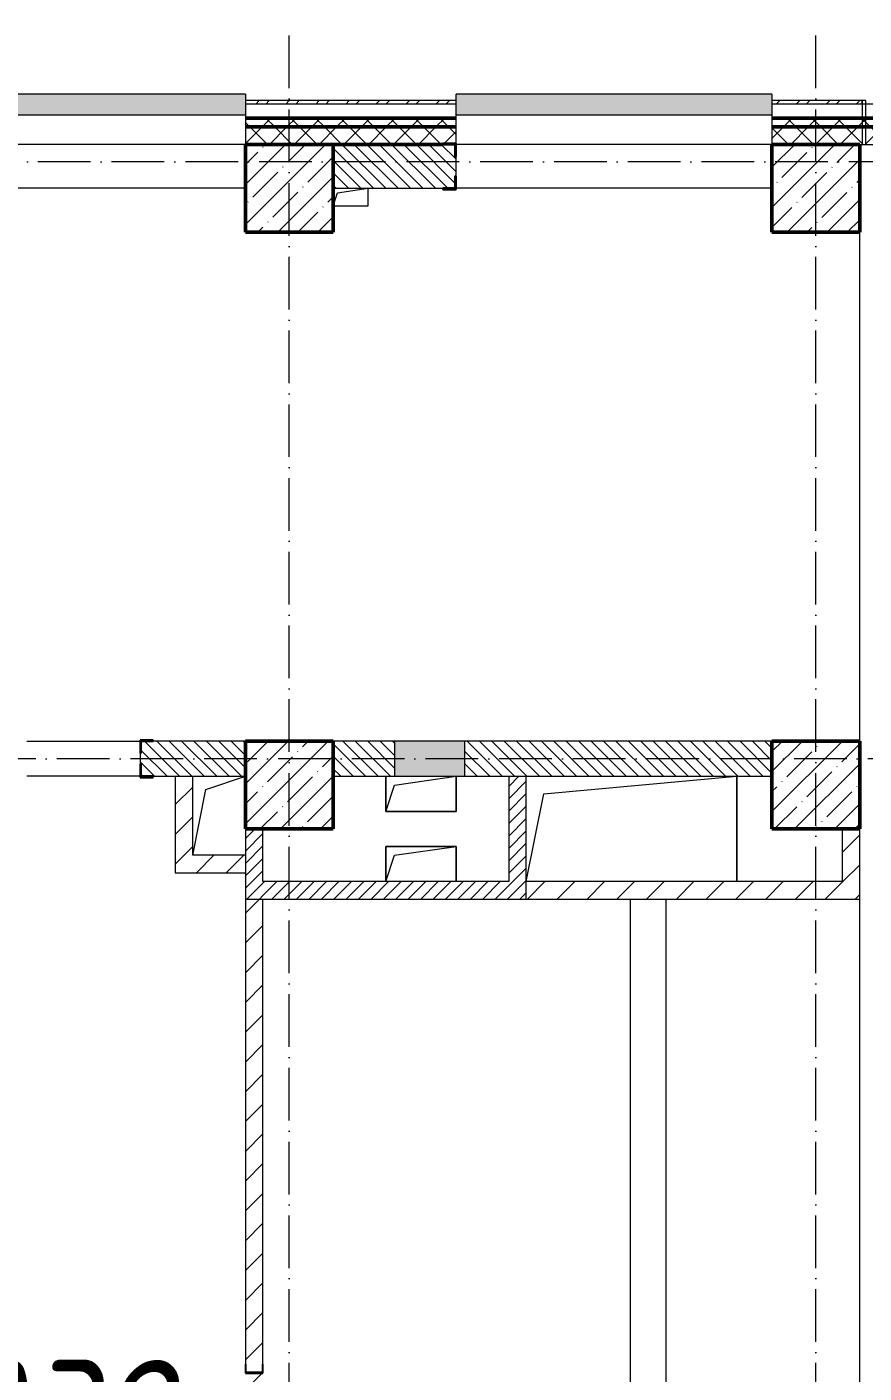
# Model space of a CAD drawing. Header units: millimetres. Extents: x -12989 to 629078, y -109036 to 555275.
# Drawn here: x 557065 to 561835, y -88035 to -80365 of the extents above; entities that cross this region are included whole.
import ezdxf

# ---------------------------------------------------------------- set-up
doc = ezdxf.new("R2010")
doc.units = ezdxf.units.MM
doc.linetypes.add('50_200_ШТРИХ_1Т_ш5_п1_п1_', pattern=[700, 500, -100, 0, -100])
for name, color, linetype, lineweight in [('A-FLOR-____-OTLN', 7, 'Continuous', 9), ('A-GENM-____-MCUT', 7, 'Continuous', 25), ('A-GENM-____-OTLN', 7, 'Continuous', 9), ('A-GENM-____-OTLN-1', 7, 'Continuous', 25), ('A-GLAZ-____-OTLN', 7, 'Continuous', 9), ('A-WALL-____-MCUT-2', 7, 'Continuous', 50), ('A-WALL-____-MCUT-3', 7, 'Continuous', 9), ('A-WALL-____-OTLN', 7, 'Continuous', 9), ('A-WALL-____-PATT-1', 7, 'Continuous', 9), ('A-WALL-FNSH-MCUT-1', 7, 'Continuous', 9), ('I-WALL-____-OTLN', 7, 'Continuous', 9), ('S-COLS-____-MCUT', 7, 'Continuous', 50), ('S-COLS-____-OTLN', 7, 'Continuous', 9), ('S-GRID-____-OTLN-1', 7, '50_200_ШТРИХ_1Т_ш5_п1_п1_', 9), ('Марки помещений', 7, 'Continuous', 9)]:
    doc.layers.add(name, color=color, linetype=linetype, lineweight=lineweight)
doc.layers.add('A-GLAZ-____-OTLN-1', color=7, linetype='Continuous', lineweight=9, true_color=0xc0c0c0)
doc.styles.add('ISOCPEUR_I_2', font='isocpeui.ttf', dxfattribs={"width": 0.85, "height": 2.3})
pattern_1 = [(45, (523510.01, -90515.61), (-84.8528, 84.8528), [])]
pattern_2 = [(45, (523510.01, -90515.61), (-70.71068, 70.71068), []), (135, (523510.01, -90515.61), (-70.71068, -70.71068), [])]
pattern_3 = [(135, (523510.01, -90515.614), (-35.35534, -35.35534), [])]
pattern_4 = [(45, (523510.01, -90515.614), (-35.35534, 35.35534), [])]

# ---------------------------------------------------------------- blocks, each defined once
blk = doc.blocks.new('BSC_Колонна _Прямоугольная - 500х500-V73-АР1_План отверстий 3 этажа в осях 1-64_А-ГГ')
at = {"layer": 'S-COLS-____-OTLN'}
h = blk.add_hatch(dxfattribs=at)
h.set_pattern_fill('FP_110', color=256, style=0, pattern_type=2)
h.set_pattern_definition([(45, (-38050, -5831.04), (-114.04925, 114.04925), []), (45, (-37935.95, -5831.04), (-114.04925, 114.04925), [201.613, -40.323, 3.353, -36.97])])
h.paths.add_polyline_path([(-250, -250), (250, -250), (250, 250), (-250, 250)], flags=0)
at = {"layer": 'S-COLS-____-MCUT'}
for p, q in [((250, 250), (-250, 250)), ((-250, 250), (-250, -250)), ((250, -250), (250, 250)), ((-250, -250), (250, -250))]:
    blk.add_line(p, q, dxfattribs=at)
blk = doc.blocks.new('BSC_Колонна _Прямоугольная - 500х500-V114-АР1_План отверстий 3 этажа в осях 1-64_А-ГГ')
at = {"layer": 'S-COLS-____-OTLN'}
h = blk.add_hatch(dxfattribs=at)
h.set_pattern_fill('FP_137', color=256, style=0, pattern_type=2)
h.set_pattern_definition([(45, (-35050, -5831.04), (-114.04925, 114.04925), []), (45, (-34935.95, -5831.04), (-114.04925, 114.04925), [201.613, -40.323, 3.353, -36.97])])
h.paths.add_polyline_path([(-250, -250), (250, -250), (250, 250), (-250, 250)], flags=0)
at = {"layer": 'S-COLS-____-MCUT'}
for p, q in [((250, 250), (-250, 250)), ((-250, 250), (-250, -250)), ((250, -250), (250, 250)), ((-250, -250), (250, -250))]:
    blk.add_line(p, q, dxfattribs=at)
blk = doc.blocks.new('BSC_Колонна _Прямоугольная - 500х500-V115-АР1_План отверстий 3 этажа в осях 1-64_А-ГГ')
at = {"layer": 'S-COLS-____-OTLN'}
h = blk.add_hatch(dxfattribs=at)
h.set_pattern_fill('FP_138', color=256, style=0, pattern_type=2)
h.set_pattern_definition([(45, (-38050, -9231.04), (-114.04925, 114.04925), []), (45, (-37935.95, -9231.04), (-114.04925, 114.04925), [201.613, -40.323, 3.353, -36.97])])
h.paths.add_polyline_path([(-250, -250), (250, -250), (250, 250), (-250, 250)], flags=0)
at = {"layer": 'S-COLS-____-MCUT'}
for p, q in [((250, 250), (-250, 250)), ((-250, 250), (-250, -250)), ((250, -250), (250, 250)), ((-250, -250), (250, -250))]:
    blk.add_line(p, q, dxfattribs=at)
blk = doc.blocks.new('Фахверк_СКБ_Уголок - 250_2700-27497298-АР1_План отверстий 3 этажа в осях 1-64_А-ГГ')
at = {"layer": 'A-GENM-____-MCUT'}
for p, q in [((200, 181), (125, 181)), ((125, 181), (125, 106)), ((131, 106), (131, 175)), ((131, 175), (200, 175)), ((200, 175), (200, 181)), ((125, 106), (131, 106)), ((131, -6), (125, -6)), ((125, -6), (125, -81)), ((131, -75), (131, -6)), ((200, -75), (131, -75)), ((200, -81), (200, -75)), ((125, -81), (200, -81))]:
    blk.add_line(p, q, dxfattribs=at)
blk = doc.blocks.new('154_Фахверк_СКБ_Швеллер - Тип_100_3550-28487752-АР1_План отверстий 3 этажа в осях 1-64_А-ГГ')
at = {"layer": 'A-GENM-____-MCUT'}
for p, q in [((175, 50), (125, 50)), ((125, 50), (125, -50)), ((128, 47), (175, 47)), ((128, -47), (128, 47)), ((175, 47), (175, 50)), ((125, -50), (175, -50)), ((175, -47), (128, -47)), ((175, -50), (175, -47))]:
    blk.add_line(p, q, dxfattribs=at)
blk = doc.blocks.new('154_Стойка_СКБ_Уголок - СМ-2180_200-28268025-АР1_План отверстий 3 этажа в осях 1-64_А-ГГ')
at = {"layer": 'A-GENM-____-MCUT'}
for p, q in [((125, 156), (125, 81)), ((200, 156), (125, 156)), ((200, 150), (200, 156)), ((125, 81), (131, 81)), ((131, 81), (131, 150)), ((131, 150), (200, 150)), ((131, 19), (125, 19)), ((125, 19), (125, -56)), ((131, -50), (131, 19)), ((125, -56), (200, -56)), ((200, -50), (131, -50)), ((200, -56), (200, -50))]:
    blk.add_line(p, q, dxfattribs=at)
blk = doc.blocks.new('AR_Отверстие Ниша - Лючок-32404336-АР1_План отверстий 3 этажа в осях 1-64_А-ГГ')
at = {"layer": 'A-GLAZ-____-OTLN'}
blk.add_hatch(color=256, dxfattribs=at).paths.add_polyline_path([(-200, 100), (-200, -100), (200, -100), (200, 100)], flags=0)
for p, q in [((200, 100), (-200, 100)), ((-200, 100), (-200, -100)), ((200, -100), (200, 100)), ((-200, -100), (200, -100))]:
    blk.add_line(p, q, dxfattribs=at)
blk = doc.blocks.new('AR_Отверстие прямоугольное _в плите_ - AR_Отверстие прямоугольное _в плите_-30459223-АР1_План отверстий 3 этажа в осях 1-64_А-ГГ')
at = {"layer": 'A-GENM-____-OTLN'}
for p, q in [((-200, 100), (-200, -100)), ((-150, 50), (200, 100)), ((200, -100), (200, 100)), ((-200, -100), (-150, 50)), ((-200, -100), (200, -100))]:
    blk.add_line(p, q, dxfattribs=at)
blk = doc.blocks.new('AR_Отверстие прямоугольное _в плите_ - AR_Отверстие прямоугольное _в плите_-V181-АР1_План отверстий 3 этажа в осях 1-64_А-ГГ')
at = {"layer": 'A-GENM-____-OTLN'}
for p, q in [((-100, -50), (-75, 25)), ((-75, 25), (100, 50)), ((100, -50), (100, 50)), ((-100, -50), (100, -50))]:
    blk.add_line(p, q, dxfattribs=at)
blk = doc.blocks.new('AR_Отверстие прямоугольное _в плите_ - AR_Отверстие прямоугольное _в плите_-V191-АР1_План отверстий 3 этажа в осях 1-64_А-ГГ')
at = {"layer": 'A-GENM-____-OTLN'}
for p, q in [((200, 100), (-200, 100)), ((-200, 100), (-200, -100)), ((-150, 50), (200, 100)), ((200, -100), (200, 100)), ((-200, -100), (-150, 50))]:
    blk.add_line(p, q, dxfattribs=at)
blk = doc.blocks.new('AR_Отверстие прямоугольное _в плите_ - AR_Отверстие прямоугольное _в плите_-V196-АР1_План отверстий 3 этажа в осях 1-64_А-ГГ')
at = {"layer": 'A-GENM-____-OTLN'}
for p, q in [((-75, 150), (150, 225)), ((-150, -225), (-75, 150))]:
    blk.add_line(p, q, dxfattribs=at)
blk = doc.blocks.new('AR_Отверстие прямоугольное _в плите_ - AR_Отверстие прямоугольное _в плите_-V205-АР1_План отверстий 3 этажа в осях 1-64_А-ГГ')
at = {"layer": 'A-GENM-____-OTLN'}
for p, q in [((-500, 200), (600, 300)), ((600, -300), (600, 300)), ((-600, -300), (-500, 200))]:
    blk.add_line(p, q, dxfattribs=at)
blk = doc.blocks.new('Отлив_СКБ - Отлив витража_120_НВФ-31885687-АР1_План отверстий 3 этажа в осях 1-64_А-ГГ')
at = {"layer": 'A-GLAZ-____-OTLN-1'}
for points in [[(0, 0), (0, -2), (1800, -2), (1800, 0), (534.2, 0)], [(0, -2), (0, -120), (1800, -120), (1800, -2), (534.2, -2)]]:
    blk.add_hatch(color=256, dxfattribs=at).paths.add_polyline_path(points, flags=0)
at = {"layer": 'A-GLAZ-____-OTLN'}
for p, q in [((0, 0), (1800, 0)), ((1800, -2), (0, -2)), ((0, -120), (0, -83)), ((0, -120), (1800, -120)), ((1800, -83), (1800, -120))]:
    blk.add_line(p, q, dxfattribs=at)
blk = doc.blocks.new('Стены 4 - Стены 4-31195499-АР1_План отверстий 3 этажа в осях 1-64_А-ГГ')
at = {"layer": 'A-WALL-____-MCUT-3'}
for p, q in [((-1798.5, 41030.2), (-1798.5, 41010.2)), ((-1548.5, 41030.2), (-1798.5, 41030.2)), ((-1798.5, 41010.2), (-1548.5, 41010.2)), ((-1548.5, 41010.2), (-1548.5, 41030.2))]:
    blk.add_line(p, q, dxfattribs=at)
blk = doc.blocks.new('3эт')
at = {"layer": 'S-GRID-____-OTLN-1', "color": 251, "ltscale": 0.6, "true_color": 0x636466}
for p, q in [((318820.7, -91346.1), (318820.7, -76712.9)), ((321820.7, -91346.1), (321820.7, -76712.9)), ((387845.1, -77482.4), (279340.9, -77482.4)), ((374089.5, -80882.4), (279101.9, -80882.4))]:
    blk.add_line(p, q, dxfattribs=at)

msp = doc.modelspace()

# ---------------------------------------------------------------- hatches: boundary and pattern name
at = {"layer": 'A-WALL-____-PATT-1'}
h = msp.add_hatch(dxfattribs=at)
h.set_pattern_fill('FP_3', color=256, style=0, pattern_type=2)
h.set_pattern_definition([(45, (523510.01, -90515.61), (-85.5366, 85.5366), []), (45, (523567.03, -90515.61), (-85.5366, 85.5366), [])])
h.paths.add_polyline_path([(561825.0077, -80804.5723), (561825.0077, -80784.5723), (561310.0077, -80784.5723), (561310.0077, -80804.5723)], flags=0)
h.paths.add_polyline_path([(558310.0077, -80804.5723), (559510.0077, -80804.5723), (559510.0077, -80784.5723), (558310.0077, -80784.5723)], flags=0)
h.paths.add_polyline_path([(556510.0077, -80804.5723), (556510.0077, -80784.5723), (555310.0077, -80784.5723), (555310.6879, -80804.5723)], flags=0)
h.paths.add_polyline_path([(553510.0077, -80804.5723), (553510.0077, -80784.5723), (552310.0077, -80784.5723), (552310.0077, -80804.5723)], flags=0)
h.paths.add_polyline_path([(550510.0077, -80804.5723), (550510.0077, -80784.5723), (547360.0077, -80784.5723), (547360.0077, -80804.5723), (548240.8308, -80804.5723)], flags=0)
h = msp.add_hatch(dxfattribs=at)
h.set_pattern_fill('FP_1', color=256, style=0, pattern_type=2)
h.set_pattern_definition(pattern_2)
h.paths.add_polyline_path([(597860.0077, -80934.5723), (597860.0077, -80884.5723), (591510.0077, -80884.5723), (591510.0077, -80934.5723), (597729.8308, -80934.5723)], flags=0)
h.paths.add_polyline_path([(583590.1165, -80934.5723), (583710.0077, -80934.5723), (583710.0077, -80884.5723), (582510.0077, -80884.5723), (582510.0077, -80934.5723)], flags=0)
h.paths.add_polyline_path([(580710.0077, -80934.5723), (580710.0077, -80884.5723), (579510.0077, -80884.5723), (579510.0077, -80934.5723), (580055.188, -80934.5723)], flags=0)
h.paths.add_polyline_path([(577710.0077, -80934.5723), (577710.0077, -80884.5723), (576510.0077, -80884.5723), (576510.0077, -80934.5723), (576520.2594, -80934.5723)], flags=0)
h.paths.add_polyline_path([(574710.0077, -80934.5723), (574710.0077, -80884.5723), (573510.0077, -80884.5723), (573510.0077, -80934.5723)], flags=0)
h.paths.add_polyline_path([(570510.0077, -80934.5723), (571710.0077, -80934.5723), (571710.0077, -80884.5723), (570510.0077, -80884.5723)], flags=0)
h.paths.add_polyline_path([(568710.0077, -80934.5723), (568710.0077, -80884.5723), (567510.0077, -80884.5723), (567510.0077, -80934.5723), (567682.938, -80934.5723)], flags=0)
h.paths.add_polyline_path([(565710.0077, -80934.5723), (565710.0077, -80884.5723), (564510.0077, -80884.5723), (564510.0077, -80934.5723)], flags=0)
h.paths.add_polyline_path([(562380.5451, -80934.5723), (562710.0077, -80934.5723), (562710.0077, -80884.5723), (561310.0077, -80884.5723), (561310.0077, -80934.5723)], flags=0)
h.paths.add_polyline_path([(558310.0077, -80934.5723), (559510.0077, -80934.5723), (559510.0077, -80884.5723), (558310.0077, -80884.5723)], flags=0)
h.paths.add_polyline_path([(556510.0077, -80934.5723), (556510.0077, -80884.5723), (555310.0077, -80884.5723), (555310.6879, -80934.5723)], flags=0)
h.paths.add_polyline_path([(553510.0077, -80934.5723), (553510.0077, -80884.5723), (552310.0077, -80884.5723), (552310.0077, -80934.5723)], flags=0)
h.paths.add_polyline_path([(550510.0077, -80934.5723), (550510.0077, -80884.5723), (547340.0077, -80884.5723), (547340.0077, -80934.5723), (548240.8308, -80934.5723)], flags=0)
h = msp.add_hatch(dxfattribs=at)
h.set_pattern_fill('FP_1', color=256, style=0, pattern_type=2)
h.set_pattern_definition(pattern_2)
h.paths.add_polyline_path([(597860.0077, -81034.5723), (597860.0077, -80934.5723), (591510.0077, -80934.5723), (591510.0077, -81028.5723), (591585.0077, -81028.5723), (591585.0077, -81034.5723), (597729.8308, -81034.5723)], flags=0)
h.paths.add_polyline_path([(583590.1165, -81034.5723), (583635.0077, -81034.5723), (583635.0077, -81028.5723), (583710.0077, -81028.5723), (583710.0077, -80934.5723), (582510.0077, -80934.5723), (582510.0077, -81028.5723), (582585.0077, -81028.5723), (582585.0077, -81034.5723), (583360.0077, -81034.5723)], flags=0)
h.paths.add_polyline_path([(580635.0077, -81034.5723), (580635.0077, -81028.5723), (580710.0077, -81028.5723), (580710.0077, -80934.5723), (579510.0077, -80934.5723), (579510.0077, -81028.5723), (579585.0077, -81028.5723), (579585.0077, -81034.5723), (580055.188, -81034.5723)], flags=0)
h.paths.add_polyline_path([(577635.0077, -81034.5723), (577635.0077, -81028.5723), (577710.0077, -81028.5723), (577710.0077, -80934.5723), (576510.0077, -80934.5723), (576510.0077, -81028.5723), (576585.0077, -81028.5723), (576585.0077, -81034.5723), (577360.0077, -81034.5723)], flags=0)
h.paths.add_polyline_path([(574635.0077, -81034.5723), (574635.0077, -81028.5723), (574710.0077, -81028.5723), (574710.0077, -80934.5723), (573510.0077, -80934.5723), (573510.0077, -81028.5723), (573585.0077, -81028.5723), (573585.0077, -81034.5723), (573860.0077, -81034.5723)], flags=0)
h.paths.add_polyline_path([(571635.0077, -81034.5723), (571635.0077, -81028.5723), (571710.0077, -81028.5723), (571710.0077, -80934.5723), (570510.0077, -80934.5723), (570510.0077, -81028.5723), (570585.0077, -81028.5723), (570585.0077, -81034.5723), (571217.8665, -81034.5723)], flags=0)
h.paths.add_polyline_path([(567585.0077, -81034.5723), (568635.0077, -81034.5723), (568635.0077, -81028.5723), (568710.0077, -81028.5723), (568710.0077, -80934.5723), (567510.0077, -80934.5723), (567510.0077, -81028.5723), (567585.0077, -81028.5723)], flags=0)
h.paths.add_polyline_path([(564860.0077, -81034.5723), (565635.0077, -81034.5723), (565635.0077, -81028.5723), (565710.0077, -81028.5723), (565710.0077, -80934.5723), (564510.0077, -80934.5723), (564510.0077, -81028.5723), (564585.0077, -81028.5723), (564585.0077, -81034.5723)], flags=0)
h.paths.add_polyline_path([(562380.5451, -81034.5723), (562635.0077, -81034.5723), (562635.0077, -81028.5723), (562710.0077, -81028.5723), (562710.0077, -80934.5723), (561310.0077, -80934.5723), (561310.0077, -81034.5723), (562360.0077, -81034.5723)], flags=0)
h.paths.add_polyline_path([(558845.6165, -81034.5723), (559435.0077, -81034.5723), (559435.0077, -81028.5723), (559510.0077, -81028.5723), (559510.0077, -80934.5723), (558310.0077, -80934.5723), (558310.0077, -81034.5723), (558810.0077, -81034.5723)], flags=0)
h.paths.add_polyline_path([(556435.0077, -81034.5723), (556435.0077, -81028.5723), (556510.0077, -81028.5723), (556510.0077, -80934.5723), (555310.0077, -80934.5723), (555310.6879, -81028.5723), (555385.0077, -81028.5723), (555385.0077, -81034.5723)], flags=0)
h.paths.add_polyline_path([(553435.0077, -81034.5723), (553435.0077, -81028.5723), (553510.0077, -81028.5723), (553510.0077, -80934.5723), (552310.0077, -80934.5723), (552310.0077, -81034.5723), (552810.0077, -81034.5723)], flags=0)
h.paths.add_polyline_path([(550435.0077, -81034.5723), (550435.0077, -81028.5723), (550510.0077, -81028.5723), (550510.0077, -80934.5723), (547340.0077, -80934.5723), (547340.0077, -81034.5723), (549810.0077, -81034.5723)], flags=0)
h = msp.add_hatch(dxfattribs=at)
h.set_pattern_fill('FP_6', color=256, style=0, pattern_type=2)
h.set_pattern_definition(pattern_3)
h.paths.add_polyline_path([(558810.0077, -81284.5723), (559504.0077, -81284.5723), (559504.0077, -81215.5723), (559510.0077, -81215.5723), (559510.0077, -81103.5723), (559504.0077, -81103.5723), (559504.0077, -81034.5723), (558810.0077, -81034.5723)], flags=0)
h = msp.add_hatch(dxfattribs=at)
h.set_pattern_fill('FP_6', color=256, style=0, pattern_type=2)
h.set_pattern_definition(pattern_3)
h.paths.add_polyline_path([(557785.0077, -84634.5723), (558310.0077, -84634.5723), (558310.0077, -84434.5723), (557716.0077, -84434.5723), (557716.0077, -84503.5723), (557710.0077, -84503.5723), (557710.0077, -84565.5723), (557716.0077, -84565.5723), (557716.0077, -84634.5723)], flags=0)
h.paths.add_polyline_path([(556485.0077, -84634.5723), (556554.0077, -84634.5723), (556554.0077, -84565.5723), (556560.0077, -84565.5723), (556560.0077, -84503.5723), (556554.0077, -84503.5723), (556554.0077, -84434.5723), (556110.0077, -84434.5723), (556110.0077, -84634.5723)], flags=0)
h.paths.add_polyline_path([(555410.0077, -84634.5723), (555410.0077, -84434.5723), (554616.0077, -84434.5723), (554616.0077, -84503.5723), (554610.0077, -84503.5723), (554610.0077, -84565.5723), (554616.0077, -84565.5723), (554616.0077, -84634.5723), (555310.6879, -84634.5723)], flags=0)
h.paths.add_polyline_path([(553685.0077, -84634.5723), (553904.0077, -84634.5723), (553904.0077, -84565.5723), (553910.0077, -84565.5723), (553910.0077, -84503.5723), (553904.0077, -84503.5723), (553904.0077, -84434.5723), (553616.0077, -84434.5723), (553616.0077, -84503.5723), (553610.0077, -84503.5723), (553610.0077, -84565.5723), (553616.0077, -84565.5723), (553616.0077, -84634.5723)], flags=0)
h.paths.add_polyline_path([(552810.0077, -84634.5723), (552904.0077, -84634.5723), (552904.0077, -84565.5723), (552910.0077, -84565.5723), (552910.0077, -84503.5723), (552904.0077, -84503.5723), (552904.0077, -84434.5723), (552810.0077, -84434.5723), (552810.0077, -84540.5723)], flags=0)
h = msp.add_hatch(dxfattribs=at)
h.set_pattern_fill('FP_6', color=256, style=0, pattern_type=2)
h.set_pattern_definition(pattern_3)
h.paths.add_polyline_path([(561310.0077, -84634.5723), (561310.0077, -84434.5723), (559560.0077, -84434.5723), (559560.0077, -84634.5723), (560613.0808, -84634.5723)], flags=0)
h.paths.add_polyline_path([(558845.6165, -84634.5723), (559160.0077, -84634.5723), (559160.0077, -84434.5723), (558810.0077, -84434.5723), (558810.0077, -84634.5723)], flags=0)
h = msp.add_hatch(dxfattribs=at)
h.set_pattern_fill('FP_4', color=256, style=0, pattern_type=2)
h.set_pattern_definition(pattern_1)
h.paths.add_polyline_path([(558010.0077, -85084.5723), (558010.0077, -84634.5723), (557910.0077, -84634.5723), (557910.0077, -85084.5723)], flags=0)
h = msp.add_hatch(dxfattribs=at)
h.set_pattern_fill('FP_5', color=256, style=0, pattern_type=2)
h.set_pattern_definition(pattern_4)
h.paths.add_polyline_path([(559910.0077, -85234.5723), (559910.0077, -84634.5723), (559810.0077, -84634.5723), (559810.0077, -85234.5723)], flags=0)
h = msp.add_hatch(dxfattribs=at)
h.set_pattern_fill('FP_5', color=256, style=0, pattern_type=2)
h.set_pattern_definition(pattern_4)
h.paths.add_polyline_path([(558410.0077, -85334.5723), (558410.0077, -84934.5723), (558310.0077, -84934.5723), (558310.0077, -85334.5723)], flags=0)
h = msp.add_hatch(dxfattribs=at)
h.set_pattern_fill('FP_4', color=256, style=0, pattern_type=2)
h.set_pattern_definition(pattern_1)
h.paths.add_polyline_path([(561810.0077, -85334.5723), (561810.0077, -84934.5723), (561710.0077, -84934.5723), (561710.0077, -85334.5723)], flags=0)
h = msp.add_hatch(dxfattribs=at)
h.set_pattern_fill('FP_4', color=256, style=0, pattern_type=2)
h.set_pattern_definition(pattern_1)
h.paths.add_polyline_path([(558310.0077, -85184.5723), (558310.0077, -85084.5723), (557910.0077, -85084.5723), (557910.0077, -85184.5723)], flags=0)
h = msp.add_hatch(dxfattribs=at)
h.set_pattern_fill('FP_5', color=256, style=0, pattern_type=2)
h.set_pattern_definition(pattern_4)
h.paths.add_polyline_path([(559910.0077, -85334.5723), (559910.0077, -85234.5723), (558410.0077, -85234.5723), (558410.0077, -85334.5723), (558845.6165, -85334.5723)], flags=0)
h = msp.add_hatch(dxfattribs=at)
h.set_pattern_fill('FP_4', color=256, style=0, pattern_type=2)
h.set_pattern_definition(pattern_1)
h.paths.add_polyline_path([(561710.0077, -85334.5723), (561710.0077, -85234.5723), (559910.0077, -85234.5723), (559910.0077, -85334.5723), (560613.0808, -85334.5723)], flags=0)
h = msp.add_hatch(dxfattribs=at)
h.set_pattern_fill('FP_4', color=256, style=0, pattern_type=2)
h.set_pattern_definition(pattern_1)
h.paths.add_polyline_path([(558313.0077, -91934.5723), (558407.0077, -91934.5723), (558407.0077, -91887.5723), (558313.0077, -91887.5723)], flags=0)
h.paths.add_polyline_path([(558402.4077, -90730.0723), (558402.4077, -90688.5723), (558410.0077, -90688.5723), (558410.0077, -88034.5723), (558310.0077, -88034.5723), (558310.8595, -90688.5723), (558317.6077, -90688.5723), (558317.6077, -90730.0723)], flags=0)
h.paths.add_polyline_path([(558407.0077, -88031.5723), (558407.0077, -87984.5723), (558410.0077, -87984.5723), (558410.0077, -85334.5723), (558310.0077, -85334.5723), (558310.0077, -87984.5723), (558313.0077, -87984.5723), (558313.0077, -88031.5723), (558360.0632, -88031.5723)], flags=0)
at = {"layer": 'S-COLS-____-OTLN'}
h = msp.add_hatch(dxfattribs=at)
h.set_pattern_fill('FP_38', color=256, style=0, pattern_type=2)
h.set_pattern_definition([(45, (523510, -90515.61), (-114.04925, 114.04925), []), (45, (523624.06, -90515.61), (-114.04925, 114.04925), [201.612, -40.322, 3.353, -36.97])])
h.paths.add_polyline_path([(558310.0077, -81534.5723), (558810.0077, -81534.5723), (558810.0077, -81034.5723), (558310.0077, -81034.5723)], flags=0)

# ---------------------------------------------------------------- linework, layer by layer
at = {"layer": 'A-FLOR-____-OTLN'}
for p, q in [((561810.0077, -84434.5723), (561810.0077, -81534.5723)), ((559110.0077, -84834.5723), (559110.0077, -84634.5723)), ((559510.0077, -84634.5723), (559510.0077, -84834.5723)), ((561110.0077, -84634.5723), (561110.0077, -85234.5723)), ((559510.0077, -84834.5723), (559110.0077, -84834.5723)), ((559110.0077, -85034.5723), (559510.0077, -85034.5723)), ((559110.0077, -85234.5723), (559110.0077, -85034.5723)), ((559510.0077, -85034.5723), (559510.0077, -85234.5723)), ((561810.0077, -91934.5723), (561810.0077, -85334.5723))]:
    msp.add_line(p, q, dxfattribs=at)
at = {"layer": 'A-WALL-____-MCUT-2'}
for p, q in [((559510.0077, -80884.5723), (558310.0077, -80884.5723)), ((562710.0077, -80884.5723), (561310.0077, -80884.5723)), ((559510.0077, -80934.5723), (558310.0077, -80934.5723)), ((562710.0077, -80934.5723), (561310.0077, -80934.5723)), ((558810.0077, -81034.5723), (559435.0077, -81034.5723))]:
    msp.add_line(p, q, dxfattribs=at)
at = {"layer": 'A-WALL-____-MCUT-3'}
for p, q in [((559510.0077, -80804.5723), (558310.0077, -80804.5723)), ((558310.0077, -80804.5723), (558310.0077, -81034.5723)), ((559510.0077, -81028.5723), (559510.0077, -80804.5723)), ((562710.0077, -80804.5723), (561310.0077, -80804.5723)), ((561310.0077, -80804.5723), (561310.0077, -81034.5723)), ((558310.0077, -81034.5723), (558810.0077, -81034.5723)), ((558810.0077, -81034.5723), (558810.0077, -81284.5723)), ((561810.0077, -81034.5723), (562360.0077, -81034.5723)), ((559510.0077, -81215.5723), (559510.0077, -81103.5723)), ((558810.0077, -81284.5723), (559435.0077, -81284.5723)), ((558310.0077, -84434.5723), (557785.0077, -84434.5723)), ((559160.0077, -84434.5723), (558810.0077, -84434.5723)), ((561310.0077, -84434.5723), (559560.0077, -84434.5723)), ((557710.0077, -84503.5723), (557710.0077, -84565.5723)), ((557785.0077, -84634.5723), (558310.0077, -84634.5723)), ((558810.0077, -84634.5723), (559160.0077, -84634.5723)), ((559560.0077, -84634.5723), (561310.0077, -84634.5723))]:
    msp.add_line(p, q, dxfattribs=at)
at = {"layer": 'A-WALL-____-OTLN'}
for p, q in [((558310.0077, -81034.5723), (556510.0077, -81034.5723)), ((561310.0077, -81034.5723), (559510.0077, -81034.5723)), ((558310.0077, -81284.5723), (556510.0077, -81284.5723)), ((561310.0077, -81284.5723), (559510.0077, -81284.5723))]:
    msp.add_line(p, q, dxfattribs=at)
at = {"layer": 'A-WALL-FNSH-MCUT-1'}
for p, q in [((559510.0077, -80784.5723), (558310.0077, -80784.5723)), ((558310.0077, -80784.5723), (558310.0077, -80804.5723)), ((559510.0077, -80804.5723), (559510.0077, -80784.5723)), ((561825.0077, -80784.5723), (561310.0077, -80784.5723)), ((561310.0077, -80784.5723), (561310.0077, -80804.5723)), ((561825.0077, -80804.5723), (561825.0077, -80784.5723)), ((557910.0077, -84634.5723), (557910.0077, -85184.5723)), ((558010.0077, -85084.5723), (558010.0077, -84634.5723)), ((559810.0077, -84634.5723), (559810.0077, -85234.5723)), ((559910.0077, -85334.5723), (559910.0077, -84634.5723)), ((558310.0077, -84934.5723), (558310.0077, -87984.5723)), ((558410.0077, -85234.5723), (558410.0077, -84934.5723)), ((561710.0077, -84934.5723), (561710.0077, -85234.5723)), ((561810.0077, -85334.5723), (561810.0077, -84934.5723)), ((558310.0077, -85084.5723), (558010.0077, -85084.5723)), ((557910.0077, -85184.5723), (558310.0077, -85184.5723)), ((559810.0077, -85234.5723), (558410.0077, -85234.5723)), ((561710.0077, -85234.5723), (559910.0077, -85234.5723)), ((558310.0077, -85334.5723), (561810.0077, -85334.5723)), ((558410.0077, -87984.5723), (558410.0077, -85334.5723))]:
    msp.add_line(p, q, dxfattribs=at)
at = {"layer": 'I-WALL-____-OTLN'}
for p, q in [((557065.0077, -84434.5723), (557710.0077, -84434.5723)), ((557710.0077, -84634.5723), (557065.0077, -84634.5723)), ((560505.0077, -90459.5723), (560505.0077, -85334.5723)), ((560705.0077, -85334.5723), (560705.0077, -90659.5723))]:
    msp.add_line(p, q, dxfattribs=at)
at = {"layer": 'S-COLS-____-MCUT'}
for p, q in [((558810.0077, -81034.5723), (558310.0077, -81034.5723)), ((558310.0077, -81034.5723), (558310.0077, -81534.5723)), ((558810.0077, -81534.5723), (558810.0077, -81034.5723)), ((558310.0077, -81534.5723), (558810.0077, -81534.5723))]:
    msp.add_line(p, q, dxfattribs=at)

# ---------------------------------------------------------------- block references
msp.add_blockref('3эт', (239739.3002, -3652.1582))
at = {"layer": 'A-GENM-____-OTLN'}
for name, p in [('AR_Отверстие прямоугольное _в плите_ - AR_Отверстие прямоугольное _в плите_-V181-АР1_План отверстий 3 этажа в осях 1-64_А-ГГ', (558910.0077, -81334.5723)), ('AR_Отверстие прямоугольное _в плите_ - AR_Отверстие прямоугольное _в плите_-V196-АР1_План отверстий 3 этажа в осях 1-64_А-ГГ', (558160.0077, -84859.5723)), ('AR_Отверстие прямоугольное _в плите_ - AR_Отверстие прямоугольное _в плите_-30459223-АР1_План отверстий 3 этажа в осях 1-64_А-ГГ', (559310.0077, -84734.5723)), ('AR_Отверстие прямоугольное _в плите_ - AR_Отверстие прямоугольное _в плите_-V205-АР1_План отверстий 3 этажа в осях 1-64_А-ГГ', (560510.0077, -84934.5723)), ('AR_Отверстие прямоугольное _в плите_ - AR_Отверстие прямоугольное _в плите_-V191-АР1_План отверстий 3 этажа в осях 1-64_А-ГГ', (559310.0077, -85134.5723))]:
    msp.add_blockref(name, p, dxfattribs=at)
at = {"layer": 'A-GENM-____-OTLN-1'}
for name, p, rotation in [('Фахверк_СКБ_Уголок - 250_2700-27497298-АР1_План отверстий 3 этажа в осях 1-64_А-ГГ', (559635.0077, -81109.5723), 180), ('154_Фахверк_СКБ_Швеллер - Тип_100_3550-28487752-АР1_План отверстий 3 этажа в осях 1-64_А-ГГ', (558360.0077, -88159.5723), 89.99999999999991)]:
    msp.add_blockref(name, p, dxfattribs=dict(at, rotation=rotation))
msp.add_blockref('154_Стойка_СКБ_Уголок - СМ-2180_200-28268025-АР1_План отверстий 3 этажа в осях 1-64_А-ГГ', (557585.0077, -84584.5723), dxfattribs=at)
at = {"layer": 'A-GLAZ-____-OTLN', "rotation": 180}
for name, p in [('Отлив_СКБ - Отлив витража_120_НВФ-31885687-АР1_План отверстий 3 этажа в осях 1-64_А-ГГ', (558310.0077, -80867.5723)), ('Отлив_СКБ - Отлив витража_120_НВФ-31885687-АР1_План отверстий 3 этажа в осях 1-64_А-ГГ', (561310.0077, -80867.5723)), ('AR_Отверстие Ниша - Лючок-32404336-АР1_План отверстий 3 этажа в осях 1-64_А-ГГ', (559360.0077, -84534.5723))]:
    msp.add_blockref(name, p, dxfattribs=at)
at = {"layer": 'A-WALL-____-OTLN', "rotation": 89.9999999999999}
msp.add_blockref('Стены 4 - Стены 4-31195499-АР1_План отверстий 3 этажа в осях 1-64_А-ГГ', (602855.2497, -79236.0605), dxfattribs=at)
at = {"layer": 'S-COLS-____-OTLN'}
for name, p in [('BSC_Колонна _Прямоугольная - 500х500-V115-АР1_План отверстий 3 этажа в осях 1-64_А-ГГ', (561560.0077, -81284.5723)), ('BSC_Колонна _Прямоугольная - 500х500-V114-АР1_План отверстий 3 этажа в осях 1-64_А-ГГ', (558560.0077, -84684.5723)), ('BSC_Колонна _Прямоугольная - 500х500-V73-АР1_План отверстий 3 этажа в осях 1-64_А-ГГ', (561560.0077, -84684.5723))]:
    msp.add_blockref(name, p, dxfattribs=at)

# ---------------------------------------------------------------- texts
at = {"layer": 'Марки помещений', "insert": (556011.3787, -87959.9249), "char_height": 700, "width": 785.65375, "attachment_point": 1, "style": 'ISOCPEUR_I_2'}
msp.add_mtext('3.039', dxfattribs=at)

doc.saveas('drawing.dxf')
